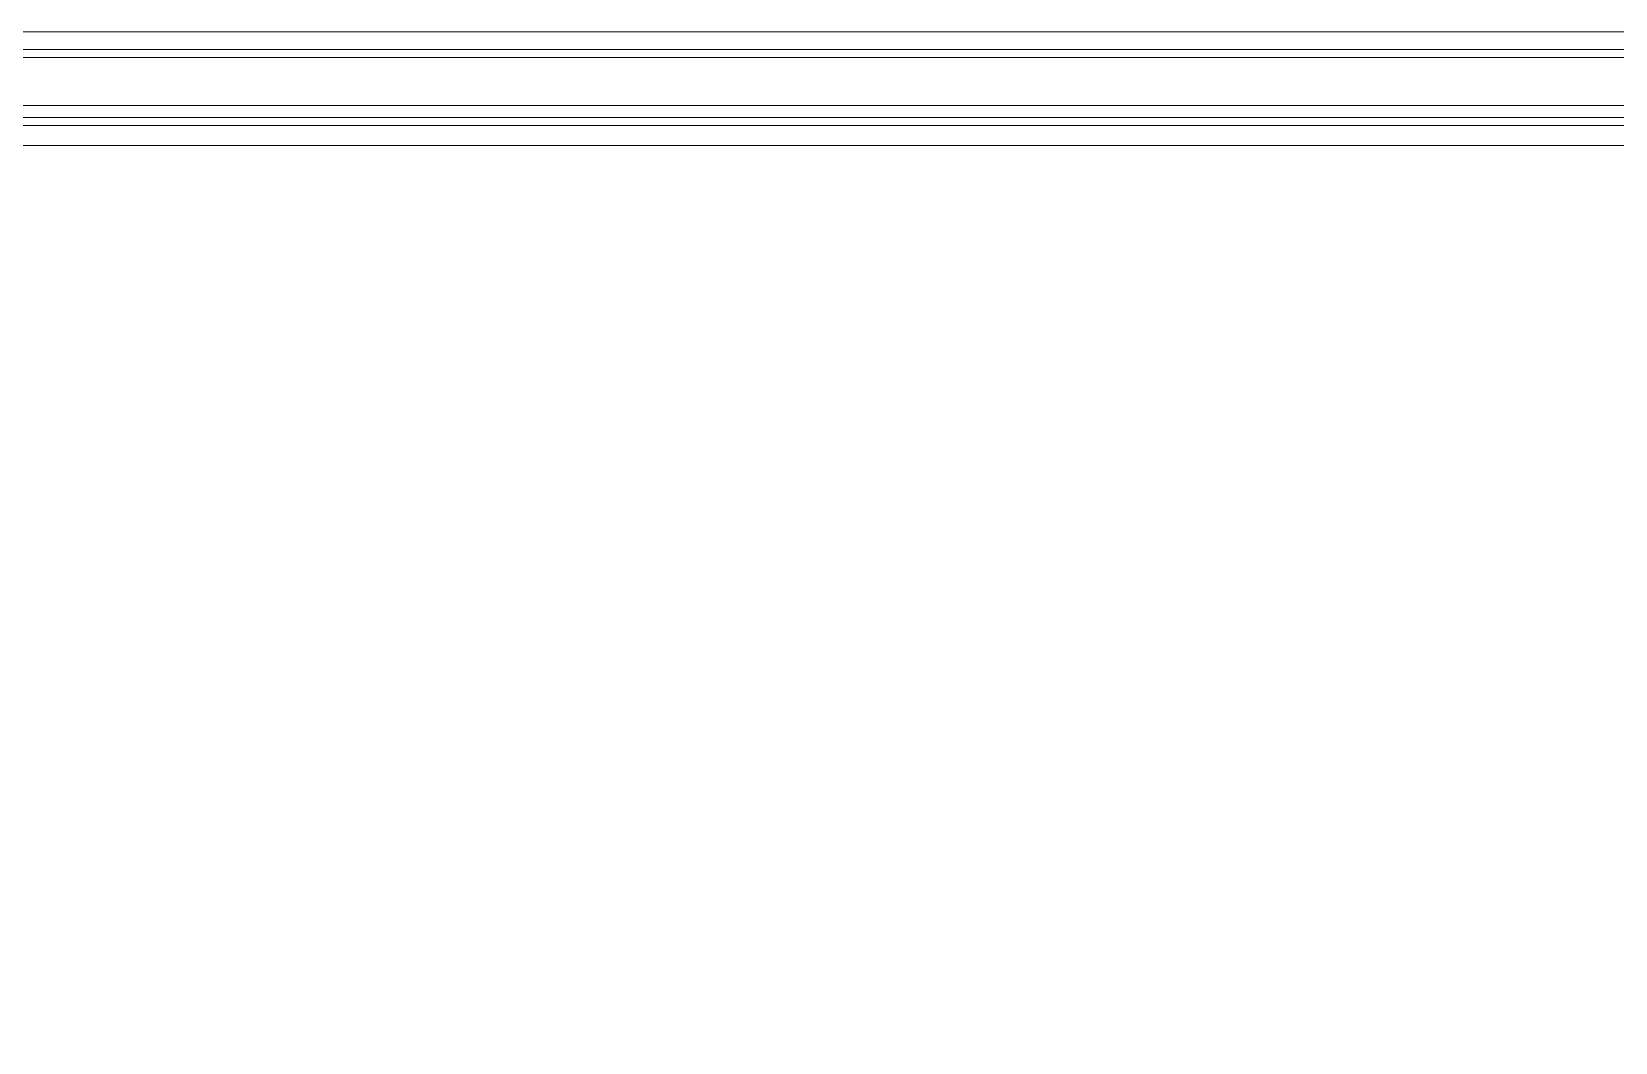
# Model space of a CAD drawing. Header units: inches. Extents: x 274057 to 444617, y 485849 to 635630.
# Drawn here: x 332727.8 to 333125.2, y 517032.3 to 517285.8 of the extents above; entities that cross this region are included whole.
import ezdxf

# ---------------------------------------------------------------- set-up
doc = ezdxf.new("R2010")
doc.units = ezdxf.units.IN
doc.header["$MEASUREMENT"] = 0
for name, color, linetype in [('CQ Grg Gypsum', 41, 'Continuous'), ('CQ PANEL DIMENSION', 1, 'Continuous'), ('Shading', 7, 'Continuous'), ('STONE_OUTLINE', 7, 'Continuous'), ('TEXT', 3, 'Continuous')]:
    doc.layers.add(name, color=color, linetype=linetype)

# ---------------------------------------------------------------- blocks, each defined once
blk = doc.blocks.new('fireplace')
at = {"layer": 'Shading', "color": 40, "lineweight": 0}
for p, q in [((374937.23, 530872.06), (375500.73, 530872.06)), ((374937.23, 530865.56), (375494.23, 530865.56)), ((374937.23, 530853.56), (374392.23, 530853.56)), ((374937.23, 530853.56), (375482.23, 530853.56)), ((374937.23, 530850.56), (374395.23, 530850.56)), ((374937.23, 530850.56), (375479.23, 530850.56))]:
    blk.add_line(p, q, dxfattribs=at)
at = {"layer": 'STONE_OUTLINE', "color": 40, "lineweight": 0}
for p, q in [((374937.23, 530872.06), (374373.73, 530872.06)), ((374937.23, 530867.56), (374378.23, 530867.56)), ((374937.23, 530865.56), (374380.23, 530865.56)), ((374937.23, 530867.56), (375496.23, 530867.56)), ((374937.23, 530848.56), (374397.23, 530848.56)), ((374937.23, 530848.56), (375477.23, 530848.56))]:
    blk.add_line(p, q, dxfattribs=at)
at = {"layer": 'TEXT', "color": 40, "lineweight": 0}
blk.add_lwpolyline([(375472.23, 530103.56), (375472.23, 530848.56), (374402.23, 530848.56), (374402.23, 530103.56), (375472.23, 530103.56)], dxfattribs=at)
at = {"layer": 'TEXT', "color": 1, "lineweight": 0}
blk.add_lwpolyline([(375357.23, 530843.56), (374517.23, 530843.56), (374517.23, 530103.56), (375357.23, 530103.56)], close=True, dxfattribs=at)
blk = doc.blocks.new('FF-15 Cabinet elev B rev')
at = {"layer": 'CQ PANEL DIMENSION'}
blk.add_blockref('fireplace', (-369985.03, -529567.35, 0.02), dxfattribs=at)

msp = doc.modelspace()

# ---------------------------------------------------------------- block references
at = {"layer": 'CQ Grg Gypsum'}
msp.add_blockref('FF-15 Cabinet elev B rev', (328126.61, 515981.07, 0.02), dxfattribs=at)

doc.saveas('drawing.dxf')
